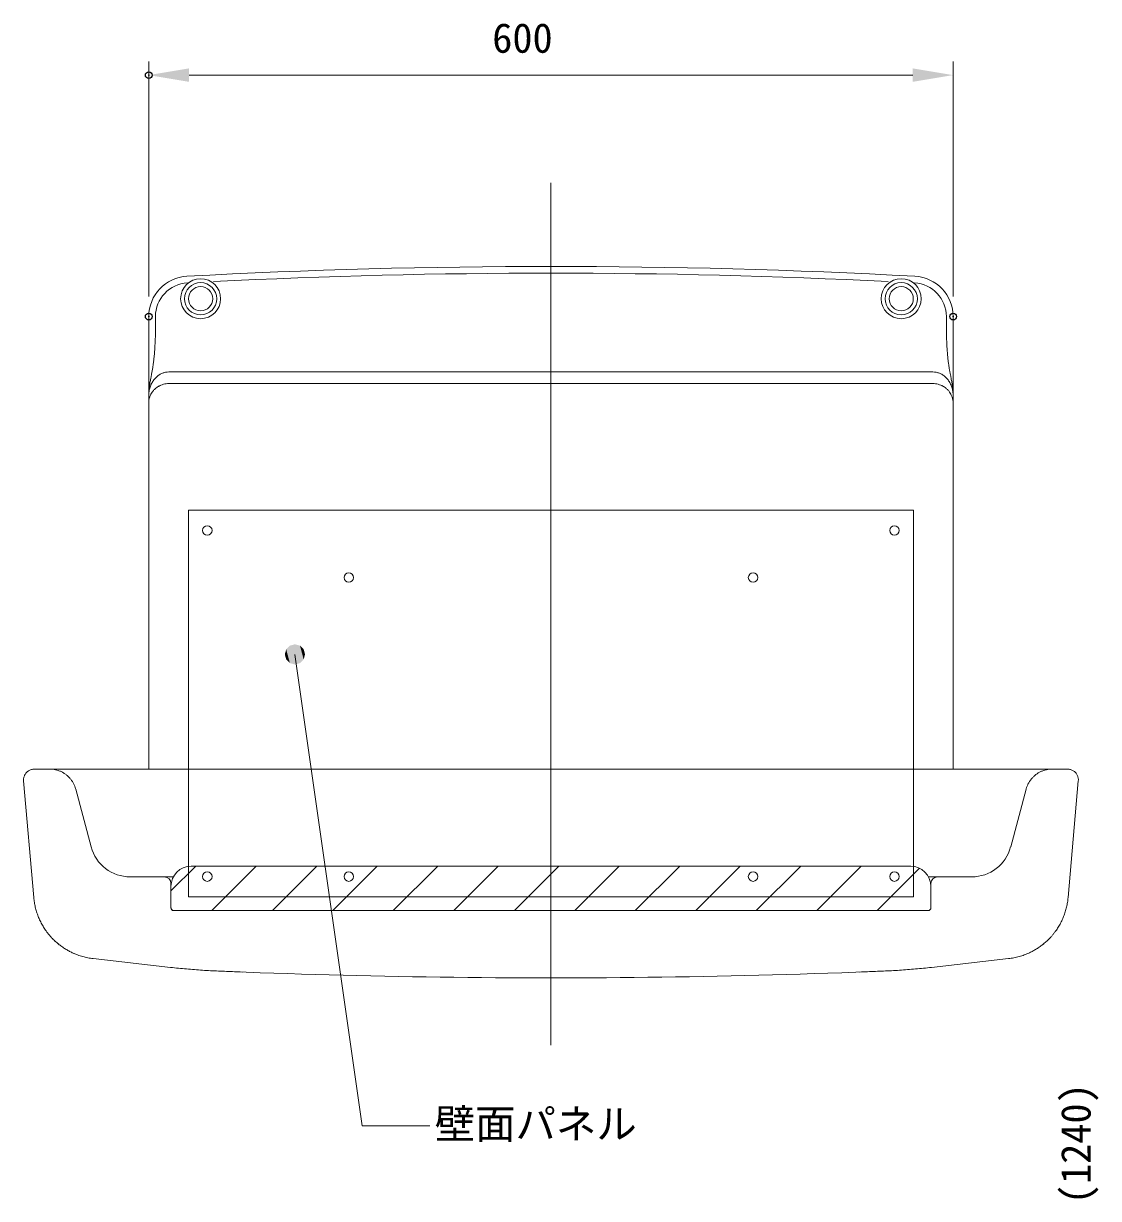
# Model space of a CAD drawing. Units: millimetres on the paper. Extents: x -203 to 203, y -143 to 143.
# Drawn here: x -59.1 to 20.6, y -48.4 to 38.8 of the extents above; entities that cross this region are included whole.
import ezdxf
from ezdxf.enums import TextEntityAlignment as Align

# ---------------------------------------------------------------- set-up
doc = ezdxf.new("R2010")
doc.units = ezdxf.units.MM
doc.header["$PDMODE"] = 32
doc.header["$PDSIZE"] = 0.5
for name, color, linetype, lineweight in [('0-1_DIMENSION_LINES$02_DIMENSI', 7, 'Continuous', 20), ('0-3_DIMENSION_LINES$03_LINES', 7, 'Continuous', 18), ('0-5_DIMENSION_LINES$01_CENTER_', 7, 'Continuous', 20), ('0-6_DIMENSION_LINES$04_SUB_LIN', 4, 'Continuous', 18), ('0-7_DIMENSION_LINES$05_HIDE_LI', 7, 'Continuous', 20)]:
    doc.layers.add(name, color=color, linetype=linetype, lineweight=lineweight)
doc.layers.add('0-2_DEFPOINTS', color=7, linetype='Continuous')
doc.styles.add('ＭＳ ゴシック', font='')
doc.styles.get('ＭＳ ゴシック').set_extended_font_data('MS Gothic')

# ---------------------------------------------------------------- blocks, each defined once
blk = doc.blocks.new('D1')
at = {"layer": '0-1_DIMENSION_LINES$02_DIMENSI', "style": 'ＭＳ ゴシック'}
blk.add_text('(1240)', height=2.199, rotation=90, dxfattribs=at).set_placement((1920.714, 981.186), align=Align.BOTTOM_LEFT)
blk = doc.blocks.new('D26')
at = {"layer": '0-1_DIMENSION_LINES$02_DIMENSI'}
for p, q in [((1850.149, 1048.574), (1850.149, 1066)), ((1909.851, 1048.574), (1909.851, 1066)), ((1906.851, 1065), (1853.149, 1065))]:
    blk.add_line(p, q, dxfattribs=at)
for points in [[(1853.149, 1065.5), (1853.149, 1064.5), (1850.149, 1065)], [(1906.851, 1064.5), (1906.851, 1065.5), (1909.851, 1065)]]:
    blk.add_solid(points, dxfattribs=at)
at = {"layer": '0-2_DEFPOINTS'}
for p in [(1850.149, 1065), (1850.149, 1047.074), (1909.851, 1047.074)]:
    blk.add_point(p, dxfattribs=at)
at = {"layer": '0-1_DIMENSION_LINES$02_DIMENSI', "style": 'ＭＳ ゴシック'}
blk.add_text('600', height=2.199, dxfattribs=at).set_placement((1875.643, 1066), align=Align.BOTTOM_LEFT)
blk = doc.blocks.new('U84')
at = {"layer": '0-1_DIMENSION_LINES$02_DIMENSI', "color": 1}
for points in [[(1860.351, 1021.625), (1860.25, 1022), (1860.351, 1022.375)], [(1860.625, 1021.351), (1860.351, 1022.375), (1860.625, 1022.649)], [(1860.351, 1021.625), (1860.351, 1022.375), (1860.625, 1021.351)], [(1861, 1021.25), (1860.625, 1022.649), (1861, 1022.75)], [(1860.625, 1021.351), (1860.625, 1022.649), (1861, 1021.25)], [(1861, 1021.25), (1861, 1022.75), (1861.375, 1021.351)], [(1861.375, 1021.351), (1861, 1022.75), (1861.375, 1022.649)], [(1861.375, 1021.351), (1861.375, 1022.649), (1861.649, 1021.625)], [(1861.649, 1021.625), (1861.375, 1022.649), (1861.649, 1022.375)], [(1861.649, 1021.625), (1861.649, 1022.375), (1861.75, 1022)]]:
    blk.add_solid(points, dxfattribs=at)

msp = doc.modelspace()

# ---------------------------------------------------------------- linework, layer by layer
at = {"layer": '0-1_DIMENSION_LINES$02_DIMENSI', "color": 1, "lineweight": 18}
for p, q in [((-39, -8), (-34, -43)), ((-34, -43), (-29, -43))]:
    msp.add_line(p, q, dxfattribs=at)
at = {"layer": '0-3_DIMENSION_LINES$03_LINES'}
for p, q in [((-49.851, 17.074), (-49.851, -16.517)), ((9.851, -16.517), (9.851, 17.074)), ((-49.851, 11.212), (-49.851, 15.746)), ((-55.791, -16.517), (-58.346, -16.517)), ((-54.918, -16.517), (-58.346, -16.517)), ((-52.457, -16.517), (-57.205, -16.517)), ((-52.457, -16.517), (-55.791, -16.517)), ((-49.416, -16.517), (-52.457, -16.517)), ((-49.416, -16.517), (-52.457, -16.517)), ((-42.949, -16.517), (-49.416, -16.517)), ((-43.012, -16.517), (3.012, -16.517)), ((-42.949, -16.517), (2.949, -16.517)), ((2.949, -16.517), (9.416, -16.517)), ((9.416, -16.517), (12.457, -16.517)), ((9.416, -16.517), (12.457, -16.517)), ((12.457, -16.517), (15.791, -16.517)), ((12.457, -16.517), (17.205, -16.517)), ((14.918, -16.517), (18.346, -16.517)), ((15.791, -16.517), (18.346, -16.517)), ((-58.384, -26.054), (-59.143, -17.387)), ((18.384, -26.054), (19.143, -17.387)), ((-58.384, -26.057), (-58.384, -26.054)), ((-58.383, -26.059), (-58.384, -26.057)), ((18.383, -26.059), (18.384, -26.057)), ((18.384, -26.057), (18.384, -26.054)), ((-48.239, -31.234), (-53.966, -30.586)), ((8.239, -31.234), (13.966, -30.586))]:
    msp.add_line(p, q, dxfattribs=at)
for points in [[(-43.012, -16.517), (-49.613, -16.517), (-54.918, -16.517)], [(3.012, -16.517), (9.613, -16.517), (14.918, -16.517)]]:
    msp.add_lwpolyline(points, dxfattribs=at)
for centre, radius, start, end in [((-46.851, 17.074), 3, 93.097, 180), ((-46.851, 17.074), 3, 93.097, 180), ((-20, -479.2), 500, 86.90299, 93.097), ((-20, -479.2), 500, 86.90301, 93.097), ((6.851, 17.074), 3, 0, 86.90301), ((6.851, 17.074), 3, 0, 86.90289), ((-46, 18.4), 1.484, 89.99978, 269.99978), ((-46, 18.4), 1.196, 90, 270), ((-46, 18.4), 1.484, 269.99986, 89.99986), ((-46, 18.4), 1.196, 270, 90), ((6, 18.4), 1.484, 89.99986, 269.99986), ((6, 18.4), 1.196, 90, 270), ((6, 18.4), 1.484, 269.99978, 89.99978), ((6, 18.4), 1.196, 270, 90), ((-58.347, -17.315), 0.798, 105.79669, 113.73522), ((-58.345, -17.322), 0.805, 97.94292, 105.80519), ((-58.345, -17.316), 0.799, 90.02453, 97.95149), ((18.345, -17.316), 0.799, 82.04851, 89.97547), ((18.345, -17.322), 0.805, 74.19481, 82.05708), ((18.347, -17.315), 0.798, 66.26478, 74.20331), ((-58.347, -17.317), 0.799, 177.04843, 184.97714), ((-58.341, -17.317), 0.805, 169.19281, 177.057), ((-58.348, -17.316), 0.797, 161.26062, 169.20132), ((-58.348, -17.316), 0.798, 153.29713, 161.23451), ((-58.341, -17.319), 0.805, 145.43975, 153.30593), ((-58.347, -17.315), 0.798, 137.50944, 145.44855), ((-58.347, -17.316), 0.798, 129.54425, 137.48315), ((-58.343, -17.321), 0.805, 121.68789, 129.55304), ((-58.346, -17.315), 0.798, 113.76122, 121.69669), ((18.346, -17.315), 0.798, 58.30331, 66.23878), ((18.343, -17.321), 0.805, 50.44696, 58.31211), ((18.348, -17.316), 0.798, 42.51685, 50.45575), ((18.347, -17.315), 0.798, 34.55145, 42.49056), ((18.341, -17.319), 0.805, 26.69407, 34.56025), ((18.348, -17.316), 0.798, 18.76549, 26.70287), ((18.348, -17.316), 0.797, 10.79868, 18.73938), ((18.341, -17.317), 0.805, 2.943, 10.80719), ((18.347, -17.317), 0.799, 355.02286, 2.95157), ((-53.405, -25.618), 4.999, 185.06073, 189.15421), ((13.405, -25.618), 4.999, 350.84579, 354.93927), ((-53.394, -25.616), 5.01, 189.15292, 193.23743), ((-53.408, -25.62), 4.995, 193.23616, 197.33229), ((13.408, -25.62), 4.995, 342.66771, 346.76384), ((13.394, -25.616), 5.01, 346.76257, 350.84708), ((-53.408, -25.619), 4.995, 197.33645, 201.50773), ((-53.394, -25.614), 5.01, 201.50638, 205.66528), ((-53.404, -25.619), 4.999, 205.66393, 209.83217), ((13.404, -25.619), 4.999, 330.16783, 334.33607), ((13.394, -25.614), 5.01, 334.33472, 338.49362), ((13.408, -25.619), 4.995, 338.49227, 342.66355), ((-53.407, -25.62), 4.995, 209.83659, 211.77344), ((-53.398, -25.615), 5.006, 211.77329, 213.70597), ((-53.394, -25.612), 5.011, 213.70582, 215.63668), ((-53.409, -25.622), 4.993, 215.63937, 218.10711), ((-53.403, -25.618), 5, 218.10683, 220.57119), ((13.403, -25.618), 5, 319.42881, 321.89317), ((13.409, -25.622), 4.993, 321.89289, 324.36063), ((13.394, -25.612), 5.011, 324.36332, 326.29418), ((13.398, -25.615), 5.006, 326.29403, 328.22671), ((13.407, -25.62), 4.995, 328.22656, 330.16341), ((-53.405, -25.62), 4.998, 220.57091, 223.03643), ((-53.41, -25.624), 4.992, 223.03809, 225.0659), ((-53.401, -25.615), 5.004, 225.06574, 227.08843), ((-53.396, -25.61), 5.011, 227.08828, 229.10835), ((-53.413, -25.629), 4.986, 229.10877, 230.94474), ((-53.407, -25.621), 4.995, 230.94462, 232.77694), ((-53.404, -25.617), 5, 232.77682, 234.60735), ((13.404, -25.617), 5, 305.39265, 307.22318), ((13.407, -25.621), 4.995, 307.22306, 309.05538), ((13.413, -25.629), 4.986, 309.05526, 310.89123), ((13.396, -25.61), 5.011, 310.89165, 312.91172), ((13.401, -25.615), 5.004, 312.91157, 314.93426), ((13.41, -25.624), 4.992, 314.9341, 316.96191), ((13.405, -25.62), 4.998, 316.96357, 319.42909), ((-53.39, -25.598), 5.024, 234.60705, 236.37231), ((-53.398, -25.61), 5.01, 236.3722, 238.14265), ((-53.408, -25.627), 4.99, 238.14255, 239.91994), ((-53.395, -25.605), 5.015, 239.91788, 243.19266), ((-53.402, -25.618), 5, 243.19204, 246.47654), ((-53.414, -25.645), 4.971, 246.47596, 249.78009), ((-53.404, -25.617), 5.001, 249.78471, 254.37265), ((-53.4, -25.604), 5.015, 254.37084, 258.94641), ((-53.403, -25.621), 4.997, 258.94461, 263.53685), ((13.403, -25.621), 4.997, 276.46315, 281.05539), ((13.4, -25.604), 5.015, 281.05359, 285.62916), ((13.404, -25.617), 5.001, 285.62735, 290.21529), ((13.414, -25.645), 4.971, 290.21991, 293.52404), ((13.402, -25.618), 5, 293.52346, 296.80796), ((13.395, -25.605), 5.015, 296.80734, 300.08212), ((13.408, -25.627), 4.99, 300.08006, 301.85745), ((13.398, -25.61), 5.01, 301.85735, 303.6278), ((13.39, -25.598), 5.024, 303.62769, 305.39295), ((-42.617, 18.447), 49.998, 263.54392, 264.91042), ((-42.617, 18.457), 50.008, 264.91037, 266.2766), ((2.617, 18.457), 50.008, 273.7234, 275.08963), ((2.617, 18.447), 49.998, 275.08958, 276.45608), ((-42.618, 18.438), 49.99, 266.27655, 267.64328), ((-20.004, 567.918), 599.935, 267.64331, 269.21468), ((-20, 567.988), 600.005, 267.64321, 267.69942), ((-20, 567.988), 600.005, 267.69942, 267.75563), ((-20, 567.988), 600.005, 267.75563, 267.81184), ((-20, 568.142), 600.158, 269.21461, 270.78539), ((-19.996, 567.918), 599.935, 270.78532, 272.35669), ((-20, 567.988), 600.005, 272.18816, 272.24437), ((-20, 567.988), 600.005, 272.24437, 272.30058), ((-20, 567.988), 600.005, 272.30058, 272.35679), ((2.618, 18.438), 49.99, 272.35672, 273.72345)]:
    msp.add_arc(centre, radius, start, end, dxfattribs=at)
at = {"layer": '0-5_DIMENSION_LINES$01_CENTER_'}
msp.add_line((-20, -37), (-20, 27), dxfattribs=at)
at = {"layer": '0-6_DIMENSION_LINES$04_SUB_LIN'}
for p, q in [((-49.351, 15.746), (-49.351, 17.074)), ((9.351, 15.746), (9.351, 17.074)), ((-49.405, 14.678), (-49.394, 14.852)), ((-49.394, 14.852), (-49.388, 14.949)), ((-49.388, 14.949), (-49.383, 15.045)), ((-49.383, 15.045), (-49.378, 15.142)), ((9.383, 15.045), (9.378, 15.142)), ((9.388, 14.949), (9.383, 15.045)), ((9.394, 14.852), (9.388, 14.949)), ((9.405, 14.678), (9.394, 14.852)), ((-49.704, 12.479), (-49.648, 12.767)), ((8.351, 12.966), (-48.351, 12.966)), ((9.704, 12.479), (9.648, 12.767)), ((-48.351, 12.102), (8.351, 12.102)), ((-49.851, 10.653), (-49.851, 9.204))]:
    msp.add_line(p, q, dxfattribs=at)
for centre, radius, start, end in [((-20, -479.2), 499.5, 87.12677, 92.87324), ((-46.851, 17.074), 2.5, 93.09699, 180), ((-46, 18.4), 0.897, 90, 270), ((-46, 18.4), 0.897, 270, 90), ((6, 18.4), 0.897, 90, 270), ((6, 18.4), 0.897, 270, 90), ((6.851, 17.074), 2.5, 0, 86.90301), ((-90.099, 17.204), 40.774, 357.66844, 357.9518), ((50.099, 17.204), 40.774, 182.0482, 182.33156), ((-82.539, 16.877), 33.207, 357.00487, 357.3528), ((-85.932, 17.034), 36.604, 357.3528, 357.66844), ((45.932, 17.034), 36.604, 182.33156, 182.6472), ((42.539, 16.877), 33.207, 182.6472, 182.99513), ((-63.642, 15.5), 14.261, 353.07725, 354.18489), ((-63.925, 15.529), 14.545, 354.18482, 355.2707), ((-63.008, 15.448), 13.624, 355.29333, 356.02771), ((-72.016, 16.073), 22.654, 356.02773, 356.46937), ((32.016, 16.073), 22.654, 183.53063, 183.97227), ((23.008, 15.448), 13.624, 183.97229, 184.70667), ((23.925, 15.529), 14.545, 184.7293, 185.81518), ((23.642, 15.5), 14.261, 185.81511, 186.92275), ((-64.374, 15.688), 15.013, 349.73908, 350.69512), ((-61.099, 15.151), 11.694, 350.69511, 351.92242), ((-63.356, 15.465), 13.973, 351.94698, 353.07732), ((23.356, 15.465), 13.973, 186.92268, 188.05302), ((21.099, 15.151), 11.694, 188.07758, 189.30489), ((24.374, 15.688), 15.013, 189.30488, 190.26092), ((-34.598, 9.53), 15.391, 168.95279, 170.04644), ((-70.212, 16.745), 20.946, 349.0539, 349.73913), ((-48.058, 11.306), 1.773, 143.12412, 152.42516), ((-48.159, 11.383), 1.646, 133.13135, 143.15061), ((-48.264, 11.495), 1.492, 122.09197, 133.14251), ((-48.332, 11.599), 1.368, 111.59929, 121.99372), ((-48.335, 11.609), 1.358, 101.15529, 111.61674), ((-48.343, 11.65), 1.316, 90.36244, 101.16855), ((8.343, 11.65), 1.316, 78.83145, 89.63756), ((8.335, 11.609), 1.358, 68.38326, 78.84471), ((8.332, 11.599), 1.368, 58.00628, 68.40071), ((8.264, 11.495), 1.492, 46.85749, 57.90803), ((8.159, 11.383), 1.646, 36.84939, 46.86865), ((8.058, 11.306), 1.773, 27.57484, 36.87588), ((30.212, 16.745), 20.946, 190.26087, 190.9461), ((-5.402, 9.53), 15.391, 9.95356, 11.04721), ((-47.794, 11.205), 2.057, 171.12106, 180.00925), ((-45.027, 11.201), 4.824, 177.13932, 179.87093), ((-44.599, 11.18), 5.252, 174.63036, 177.13949), ((-44.102, 11.133), 5.751, 172.33939, 174.63077), ((-47.847, 11.214), 2.003, 162.01189, 171.13725), ((-42.28, 10.878), 7.592, 170.04668, 172.26399), ((-47.938, 11.244), 1.907, 152.43509, 162.02296), ((-48.428, 10.647), 1.424, 144.48949, 152.52526), ((-48.394, 10.623), 1.466, 136.69195, 144.49628), ((-48.379, 10.609), 1.486, 128.99755, 136.70055), ((-48.373, 10.602), 1.495, 123.48301, 128.99348), ((-48.367, 10.592), 1.507, 118.01898, 123.48531), ((-48.366, 10.591), 1.508, 112.55821, 118.02141), ((-48.354, 10.561), 1.541, 104.99533, 112.54431), ((-48.35, 10.545), 1.557, 97.5312, 105.00265), ((-48.351, 10.554), 1.548, 90.02302, 97.53868), ((8.351, 10.554), 1.548, 82.46132, 89.97698), ((8.35, 10.545), 1.557, 74.99735, 82.4688), ((8.354, 10.561), 1.541, 67.45569, 75.00467), ((8.366, 10.591), 1.508, 61.97859, 67.44179), ((8.367, 10.592), 1.507, 56.51469, 61.98102), ((8.373, 10.602), 1.495, 51.00652, 56.51699), ((8.379, 10.609), 1.486, 43.29945, 51.00245), ((8.394, 10.623), 1.466, 35.50372, 43.30805), ((8.428, 10.647), 1.424, 27.47474, 35.51051), ((7.938, 11.244), 1.907, 17.97704, 27.56491), ((7.847, 11.214), 2.003, 8.86275, 17.98811), ((2.28, 10.878), 7.592, 7.73601, 9.95332), ((4.102, 11.133), 5.751, 5.36923, 7.66061), ((7.794, 11.205), 2.057, 359.99075, 8.87894), ((4.599, 11.18), 5.252, 2.86051, 5.36964), ((5.027, 11.201), 4.824, 0.12907, 2.86068), ((-48.455, 10.652), 1.397, 170.70167, 179.94992), ((-48.427, 10.648), 1.424, 161.64664, 170.71376), ((-48.431, 10.65), 1.42, 152.56242, 161.65982), ((8.431, 10.65), 1.42, 18.34018, 27.43758), ((8.427, 10.648), 1.424, 9.28624, 18.35336), ((8.454, 10.652), 1.397, 0.05008, 9.29833)]:
    msp.add_arc(centre, radius, start, end, dxfattribs=at)
at = {"layer": '0-7_DIMENSION_LINES$05_HIDE_LI'}
for p, q in [((-46.9, 2.7), (-46.9, -26)), ((6.9, 2.7), (-46.9, 2.7)), ((6.9, -26), (6.9, 2.7)), ((-54.122, -22.293), (-55.273, -17.999)), ((14.122, -22.293), (15.273, -17.999)), ((-48.2, -25.56), (-46.365, -23.725)), ((6.7, -23.725), (-46.7, -23.725)), ((-45.167, -27.017), (-41.875, -23.725)), ((-40.677, -27.017), (-37.385, -23.725)), ((-36.187, -27.017), (-32.895, -23.725)), ((-31.697, -27.017), (-28.405, -23.725)), ((-27.206, -27.017), (-23.915, -23.725)), ((-22.716, -27.017), (-19.425, -23.725)), ((-18.226, -27.017), (-14.934, -23.725)), ((-13.736, -27.017), (-10.444, -23.725)), ((-9.246, -27.017), (-5.954, -23.725)), ((-4.756, -27.017), (-1.464, -23.725)), ((-0.266, -27.017), (3.026, -23.725)), ((4.225, -27.017), (7.362, -23.879)), ((-49.853, -24.517), (-51.224, -24.517)), ((-49.853, -24.517), (-48.022, -24.517)), ((-49.791, -24.517), (-48.7, -24.517)), ((-48.2, -25.017), (-48.2, -26.817)), ((-48.2, -25.225), (-48.2, -26.817)), ((8.2, -25.017), (8.2, -26.817)), ((8.2, -25.225), (8.2, -26.817)), ((11.221, -24.517), (10.433, -24.517)), ((-48.2, -25.616), (-48.2, -26.817)), ((-46.9, -26), (6.9, -26)), ((8.2, -25.616), (8.2, -26.817)), ((-48, -27.017), (-47.25, -27.017)), ((-47.25, -27.017), (-42.75, -27.017)), ((-42.75, -27.017), (2.75, -27.017)), ((-0.266, -27.017), (-0.166, -26.917)), ((7.25, -27.017), (2.75, -27.017)), ((8, -27.017), (7.25, -27.017))]:
    msp.add_line(p, q, dxfattribs=at)
msp.add_lwpolyline([(10.433, -24.517), (9.853, -24.517), (8.022, -24.517)], dxfattribs=at)
for centre in [(-45.502, 1.2), (5.498, 1.2), (-35, -2.3), (-5, -2.3), (-45.502, -24.5), (-35, -24.5), (-5, -24.5), (5.498, -24.5)]:
    msp.add_circle(centre, 0.35, dxfattribs=at)
for centre, radius, start, end in [((-57.204, -18.514), 1.998, 83.7574, 89.995), ((-57.205, -18.524), 2.008, 77.556, 83.76176), ((-57.202, -18.512), 1.995, 71.31557, 77.56034), ((17.202, -18.512), 1.995, 102.43966, 108.68443), ((17.205, -18.524), 2.008, 96.23824, 102.444), ((17.204, -18.514), 1.998, 90.005, 96.2426), ((-57.203, -18.513), 1.996, 65.05933, 71.30218), ((-57.207, -18.523), 2.007, 58.85695, 65.06378), ((-57.201, -18.513), 1.996, 52.61858, 58.86139), ((-57.202, -18.513), 1.996, 46.36272, 52.60526), ((-57.21, -18.522), 2.008, 40.16166, 46.36716), ((-57.201, -18.515), 1.997, 33.92571, 40.16611), ((-57.201, -18.514), 1.997, 27.6705, 33.91239), ((17.201, -18.514), 1.997, 146.08761, 152.3295), ((17.201, -18.515), 1.997, 139.83389, 146.07429), ((17.21, -18.522), 2.008, 133.63284, 139.83834), ((17.202, -18.513), 1.996, 127.39474, 133.63728), ((17.201, -18.513), 1.996, 121.13861, 127.38142), ((17.208, -18.523), 2.007, 114.93622, 121.14305), ((17.203, -18.513), 1.996, 108.69782, 114.94067), ((-57.212, -18.52), 2.009, 21.47231, 27.67483), ((-57.203, -18.517), 1.999, 15.24276, 21.47666), ((17.203, -18.517), 1.999, 158.52334, 164.75724), ((17.212, -18.52), 2.009, 152.32517, 158.52769), ((-51.224, -21.517), 3, 195, 270), ((11.224, -21.517), 3, 270, 345), ((-46.7, -25.225), 1.5, 90, 180), ((6.7, -25.225), 1.5, 0, 90), ((-48.7, -25.017), 0.5, 0, 90), ((8.7, -25.017), 0.5, 90, 180), ((-48.001, -26.816), 0.199, 180.10879, 195.18437), ((-47.996, -26.815), 0.204, 195.13882, 209.83921), ((-48.001, -26.818), 0.198, 209.79497, 224.93433), ((-48.001, -26.818), 0.198, 225.06567, 240.20503), ((-47.999, -26.813), 0.204, 240.16079, 254.86118), ((-48, -26.818), 0.199, 254.81563, 269.89121), ((8, -26.818), 0.199, 270.10879, 285.18437), ((7.999, -26.813), 0.204, 285.13882, 299.83921), ((8.001, -26.818), 0.198, 299.79497, 314.93433), ((8.001, -26.818), 0.198, 315.06567, 330.20503), ((7.996, -26.815), 0.204, 330.16079, 344.86118), ((8.001, -26.816), 0.199, 344.81563, 359.89121)]:
    msp.add_arc(centre, radius, start, end, dxfattribs=at)

# ---------------------------------------------------------------- block references
at = {"layer": '0-1_DIMENSION_LINES$02_DIMENSI'}
for name in ['D26', 'D1', 'U84']:
    msp.add_blockref(name, (-1900, -1030), dxfattribs=at)

# ---------------------------------------------------------------- texts
at = {"layer": '0-1_DIMENSION_LINES$02_DIMENSI', "style": 'ＭＳ ゴシック'}
msp.add_text('壁面パネル', height=2.199, dxfattribs=at).set_placement((-28.627, -44.613), align=Align.BOTTOM_LEFT)

doc.saveas('drawing.dxf')
